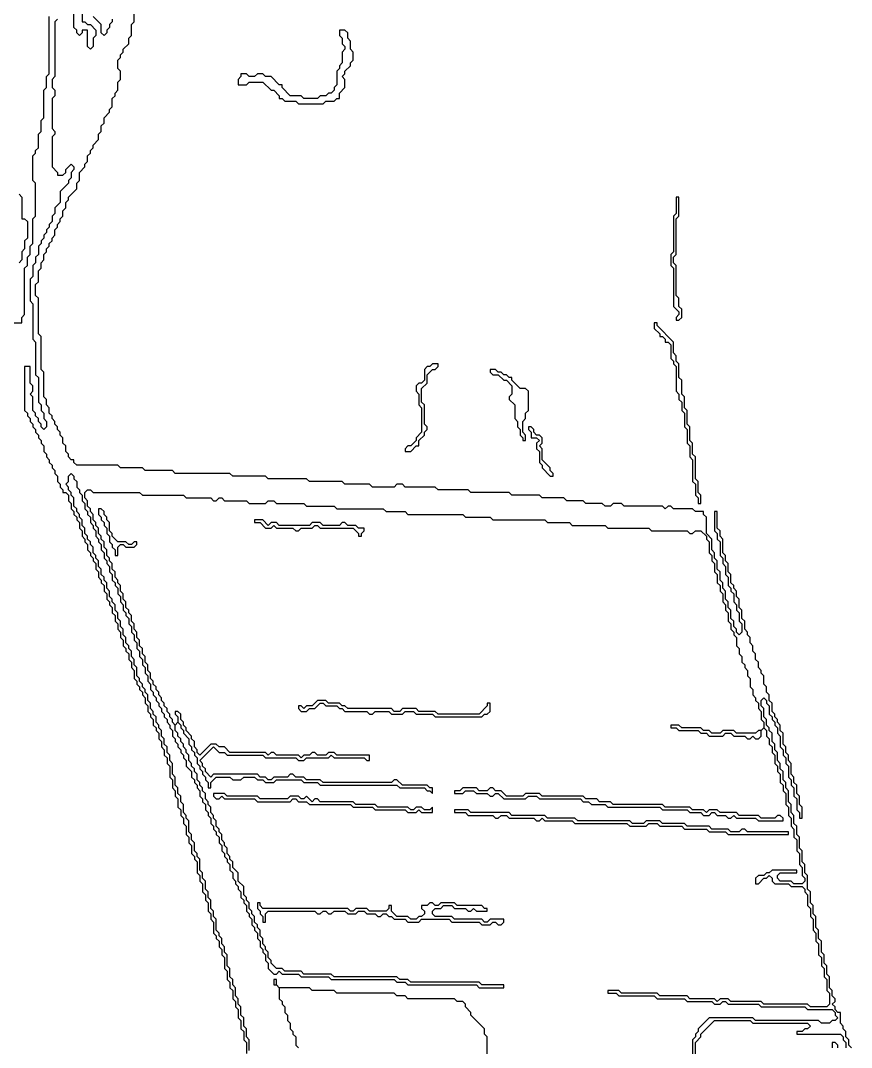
# Model space of a CAD drawing. Header units: metres. Extents: x 0 to 100, y 0 to 129.
# Drawn here: x 52.19 to 59.78, y 50.58 to 59.96 of the extents above; entities that cross this region are included whole.
import ezdxf

# ---------------------------------------------------------------- set-up
doc = ezdxf.new("R2010")
doc.units = ezdxf.units.M

msp = doc.modelspace()

# ---------------------------------------------------------------- linework, layer by layer
for points in [[(52.75, 60.175), (52.75, 59.95), (52.775, 59.95), (52.8, 59.925), (52.825, 59.925), (52.875, 59.875), (52.875, 59.825), (52.85, 59.8), (52.85, 59.725), (52.825, 59.7), (52.8, 59.725), (52.8, 59.875), (52.75, 59.875), (52.75, 59.85), (52.725, 59.825), (52.7, 59.85), (52.7, 59.875), (52.675, 59.9), (52.675, 60.175)], [(52.125, 57.2), (52.2, 57.2), (52.2, 57.25), (52.225, 57.275), (52.225, 57.7), (52.25, 57.725), (52.25, 57.8), (52.275, 57.825), (52.275, 57.9), (52.3, 57.925), (52.3, 58.15), (52.325, 58.175), (52.325, 58.475), (52.3, 58.5), (52.3, 58.725), (52.325, 58.75), (52.325, 58.775), (52.35, 58.8), (52.35, 58.925), (52.375, 58.95), (52.375, 59.05), (52.4, 59.075), (52.4, 59.325), (52.425, 59.35), (52.425, 59.45), (52.45, 59.475), (52.45, 60)], [(52.525, 59.975), (52.5, 59.95), (52.5, 59.45), (52.475, 59.425), (52.475, 59.35), (52.5, 59.325), (52.5, 59.275), (52.475, 59.25), (52.475, 58.975), (52.5, 58.95), (52.5, 58.925), (52.475, 58.9), (52.475, 58.625), (52.525, 58.575), (52.525, 58.55), (52.575, 58.55), (52.6, 58.575), (52.6, 58.6), (52.65, 58.65), (52.675, 58.625), (52.675, 58.6), (52.65, 58.575), (52.65, 58.525), (52.625, 58.5), (52.625, 58.475), (52.55, 58.4), (52.55, 58.3), (52.5, 58.25), (52.5, 58.2), (52.475, 58.175), (52.475, 58.125), (52.45, 58.1), (52.45, 58.075), (52.425, 58.05), (52.425, 58.025), (52.4, 58), (52.4, 57.975), (52.375, 57.95), (52.375, 57.925), (52.35, 57.9), (52.35, 57.825), (52.325, 57.8), (52.325, 57.75), (52.3, 57.725), (52.3, 57.625), (52.275, 57.6), (52.275, 57.4), (52.3, 57.375), (52.3, 57.05), (52.325, 57.025), (52.325, 56.725), (52.35, 56.7), (52.35, 56.475), (52.375, 56.45), (52.375, 56.4), (52.4, 56.375), (52.4, 56.325), (52.425, 56.3), (52.425, 56.25), (52.4, 56.225), (52.375, 56.25), (52.375, 56.275), (52.35, 56.3), (52.35, 56.325), (52.325, 56.35), (52.325, 56.375), (52.3, 56.4), (52.3, 56.525), (52.275, 56.55), (52.3, 56.575), (52.3, 56.625), (52.275, 56.65), (52.275, 56.8), (52.225, 56.8), (52.225, 56.4), (52.25, 56.375), (52.25, 56.35), (52.275, 56.325), (52.275, 56.3), (52.3, 56.275), (52.3, 56.25), (52.325, 56.225), (52.325, 56.2), (52.35, 56.175), (52.35, 56.15), (52.375, 56.125), (52.375, 56.1), (52.4, 56.075), (52.4, 56.025), (52.425, 56), (52.425, 55.975), (52.45, 55.95), (52.45, 55.925), (52.475, 55.9), (52.475, 55.875), (52.5, 55.85), (52.5, 55.825), (52.525, 55.8), (52.525, 55.75), (52.55, 55.725), (52.55, 55.7), (52.575, 55.675), (52.575, 55.65), (52.6, 55.65), (52.625, 55.625), (52.625, 55.575), (52.65, 55.55), (52.65, 55.5), (52.675, 55.475), (52.675, 55.45), (52.7, 55.425), (52.7, 55.4), (52.725, 55.375), (52.725, 55.325), (52.75, 55.3), (52.75, 55.25), (52.775, 55.225), (52.775, 55.2), (52.8, 55.175), (52.8, 55.125), (52.825, 55.1), (52.825, 55.075), (52.85, 55.05), (52.85, 55.025), (52.875, 55), (52.875, 54.95), (52.9, 54.925), (52.9, 54.875), (52.925, 54.85), (52.925, 54.825), (52.95, 54.8), (52.95, 54.75), (52.975, 54.725), (52.975, 54.675), (53, 54.65), (53, 54.625), (53.025, 54.6), (53.025, 54.55), (53.05, 54.525), (53.05, 54.475), (53.075, 54.45), (53.075, 54.4), (53.1, 54.375), (53.1, 54.325), (53.125, 54.3), (53.125, 54.25), (53.15, 54.225), (53.15, 54.2), (53.175, 54.175), (53.175, 54.125), (53.2, 54.1), (53.2, 54.05), (53.225, 54.025), (53.225, 53.95), (53.25, 53.925), (53.25, 53.9), (53.275, 53.875), (53.275, 53.85), (53.3, 53.825), (53.3, 53.8), (53.325, 53.775), (53.325, 53.725), (53.35, 53.7), (53.35, 53.65), (53.375, 53.625), (53.375, 53.6), (53.4, 53.575), (53.4, 53.525), (53.425, 53.5), (53.425, 53.475), (53.45, 53.45), (53.45, 53.4), (53.475, 53.375), (53.475, 53.325), (53.5, 53.3), (53.5, 53.25), (53.525, 53.225), (53.525, 53.175), (53.55, 53.15), (53.55, 53.05), (53.575, 53.025), (53.575, 52.95), (53.6, 52.925), (53.6, 52.875), (53.625, 52.85), (53.625, 52.775), (53.65, 52.75), (53.65, 52.7), (53.675, 52.675), (53.675, 52.625), (53.7, 52.6), (53.7, 52.525), (53.725, 52.5), (53.725, 52.45), (53.75, 52.425), (53.75, 52.35), (53.775, 52.325), (53.775, 52.3), (53.8, 52.275), (53.8, 52.175), (53.825, 52.15), (53.825, 52.1), (53.85, 52.075), (53.85, 52), (53.875, 51.975), (53.875, 51.925), (53.9, 51.9), (53.9, 51.825), (53.925, 51.8), (53.925, 51.75), (53.95, 51.725), (53.95, 51.625), (53.975, 51.6), (53.975, 51.575), (54, 51.55), (54, 51.5), (54.025, 51.475), (54.025, 51.425), (54.05, 51.4), (54.05, 51.3), (54.075, 51.275), (54.075, 51.2), (54.1, 51.175), (54.1, 51.125), (54.125, 51.1), (54.125, 51.025), (54.15, 51), (54.15, 50.95), (54.175, 50.925), (54.175, 50.85), (54.2, 50.825), (54.2, 50.75), (54.225, 50.725), (54.225, 50.65), (54.25, 50.625), (54.25, 50.525)], [(59.775, 50.575), (59.75, 50.6), (59.75, 50.65), (59.725, 50.675), (59.725, 50.725), (59.7, 50.75), (59.7, 50.775), (59.675, 50.8), (59.675, 50.9), (59.65, 50.9), (59.625, 50.925), (59.625, 50.95), (59.6, 50.975), (59.625, 51), (59.625, 51.025), (59.6, 51.05), (59.6, 51.1), (59.575, 51.125), (59.575, 51.225), (59.55, 51.25), (59.55, 51.325), (59.525, 51.35), (59.525, 51.425), (59.5, 51.45), (59.5, 51.55), (59.475, 51.575), (59.475, 51.65), (59.45, 51.675), (59.45, 51.775), (59.425, 51.8), (59.425, 51.875), (59.4, 51.9), (59.4, 52), (59.375, 52.025), (59.375, 52.15), (59.35, 52.175), (59.35, 52.25), (59.325, 52.275), (59.325, 52.375), (59.3, 52.4), (59.3, 52.5), (59.275, 52.525), (59.275, 52.6), (59.25, 52.625), (59.25, 52.7), (59.225, 52.725), (59.225, 52.8), (59.2, 52.825), (59.2, 52.925), (59.175, 52.95), (59.175, 53), (59.15, 53.025), (59.15, 53.1), (59.125, 53.125), (59.125, 53.175), (59.1, 53.2), (59.1, 53.275), (59.075, 53.3), (59.075, 53.35), (59.05, 53.375), (59.05, 53.45), (59.025, 53.475), (59.025, 53.5), (59, 53.525), (59, 53.575), (58.975, 53.6), (58.975, 53.675), (58.95, 53.7), (58.95, 53.75), (58.975, 53.775), (59, 53.75), (59, 53.725), (59.025, 53.7), (59.025, 53.625), (59.05, 53.6), (59.05, 53.575), (59.075, 53.55), (59.075, 53.525), (59.1, 53.5), (59.1, 53.45), (59.125, 53.425), (59.125, 53.325), (59.15, 53.3), (59.15, 53.25), (59.175, 53.225), (59.175, 53.175), (59.2, 53.15), (59.2, 53.05), (59.225, 53.025), (59.225, 52.975), (59.25, 52.95), (59.25, 52.875), (59.275, 52.85), (59.275, 52.75), (59.3, 52.725), (59.3, 52.675), (59.325, 52.675), (59.325, 52.775), (59.3, 52.8), (59.3, 52.875), (59.275, 52.9), (59.275, 52.975), (59.25, 53), (59.25, 53.05), (59.225, 53.075), (59.225, 53.175), (59.2, 53.2), (59.2, 53.25), (59.175, 53.275), (59.175, 53.325), (59.15, 53.35), (59.15, 53.45), (59.125, 53.475), (59.125, 53.525), (59.1, 53.55), (59.1, 53.575), (59.075, 53.6), (59.075, 53.625), (59.05, 53.65), (59.05, 53.725), (59.025, 53.75), (59.025, 53.8), (59, 53.825), (59, 53.875), (58.975, 53.9), (58.975, 53.975), (58.95, 54), (58.95, 54.025), (58.925, 54.05), (58.925, 54.1), (58.9, 54.125), (58.9, 54.175), (58.875, 54.2), (58.875, 54.25), (58.85, 54.275), (58.85, 54.325), (58.825, 54.35), (58.825, 54.375), (58.8, 54.4), (58.8, 54.475), (58.775, 54.5), (58.775, 54.575), (58.75, 54.6), (58.75, 54.675), (58.725, 54.7), (58.725, 54.75), (58.7, 54.775), (58.7, 54.8), (58.675, 54.825), (58.675, 54.9), (58.65, 54.925), (58.65, 55), (58.625, 55.025), (58.625, 55.075), (58.6, 55.1), (58.6, 55.225), (58.575, 55.25), (58.575, 55.3), (58.55, 55.325), (58.55, 55.475), (58.525, 55.475), (58.525, 55.3), (58.55, 55.275), (58.55, 55.225), (58.575, 55.2), (58.575, 55.075), (58.6, 55.05), (58.6, 55), (58.625, 54.975), (58.625, 54.9), (58.65, 54.875), (58.65, 54.8), (58.675, 54.775), (58.675, 54.75), (58.7, 54.725), (58.7, 54.65), (58.725, 54.625), (58.725, 54.575), (58.75, 54.55), (58.75, 54.475), (58.775, 54.45), (58.775, 54.375), (58.75, 54.35), (58.725, 54.375), (58.725, 54.4), (58.7, 54.425), (58.7, 54.475), (58.675, 54.5), (58.675, 54.575), (58.65, 54.6), (58.65, 54.65), (58.625, 54.675), (58.625, 54.75), (58.6, 54.775), (58.6, 54.825), (58.575, 54.85), (58.575, 54.925), (58.55, 54.95), (58.55, 55.025), (58.525, 55.05), (58.525, 55.1), (58.5, 55.125), (58.5, 55.225), (58.45, 55.275), (58.45, 55.425), (58.425, 55.45), (58.425, 55.475), (58.35, 55.475), (58.325, 55.5), (58.15, 55.5), (58.125, 55.525), (58.1, 55.525), (58.075, 55.5), (58.05, 55.525), (57.7, 55.525), (57.675, 55.55), (57.6, 55.55), (57.575, 55.525), (57.525, 55.525), (57.5, 55.55), (57.35, 55.55), (57.325, 55.575), (57.175, 55.575), (57.15, 55.6), (56.95, 55.6), (56.925, 55.625), (56.675, 55.625), (56.65, 55.65), (56.3, 55.65), (56.275, 55.675), (56, 55.675), (55.975, 55.7), (55.7, 55.7), (55.675, 55.725), (55.625, 55.725), (55.6, 55.7), (55.4, 55.7), (55.375, 55.725), (55.15, 55.725), (55.125, 55.75), (54.825, 55.75), (54.8, 55.775), (54.45, 55.775), (54.425, 55.8), (54.125, 55.8), (54.1, 55.825), (53.6, 55.825), (53.575, 55.85), (53.325, 55.85), (53.3, 55.875), (53.1, 55.875), (53.075, 55.9), (52.7, 55.9), (52.675, 55.925), (52.675, 55.95), (52.65, 55.95), (52.625, 55.975), (52.625, 56), (52.6, 56.025), (52.6, 56.075), (52.575, 56.1), (52.575, 56.15), (52.55, 56.175), (52.55, 56.2), (52.525, 56.225), (52.525, 56.25), (52.5, 56.275), (52.5, 56.3), (52.475, 56.325), (52.475, 56.35), (52.45, 56.375), (52.45, 56.425), (52.425, 56.45), (52.425, 56.5), (52.4, 56.525), (52.4, 56.75), (52.375, 56.775), (52.375, 57.075), (52.35, 57.1), (52.35, 57.425), (52.325, 57.45), (52.325, 57.55), (52.35, 57.575), (52.35, 57.675), (52.375, 57.7), (52.375, 57.75), (52.4, 57.775), (52.4, 57.825), (52.425, 57.85), (52.425, 57.875), (52.45, 57.9), (52.45, 57.925), (52.475, 57.95), (52.475, 57.975), (52.5, 58), (52.5, 58.05), (52.525, 58.075), (52.525, 58.1), (52.55, 58.125), (52.55, 58.15), (52.575, 58.175), (52.575, 58.225), (52.6, 58.25), (52.6, 58.3), (52.625, 58.325), (52.625, 58.35), (52.7, 58.425), (52.7, 58.475), (52.725, 58.5), (52.725, 58.575), (52.775, 58.625), (52.775, 58.65), (52.8, 58.675), (52.8, 58.725), (52.825, 58.75), (52.825, 58.775), (52.85, 58.8), (52.85, 58.825), (52.9, 58.875), (52.9, 58.925), (52.925, 58.95), (52.925, 59), (52.95, 59.025), (52.95, 59.075), (53, 59.125), (53, 59.15), (53.025, 59.175), (53.025, 59.25), (53.05, 59.275), (53.05, 59.3), (53.075, 59.325), (53.075, 59.4), (53.1, 59.425), (53.1, 59.5), (53.075, 59.525), (53.075, 59.6), (53.1, 59.625), (53.1, 59.65), (53.125, 59.675), (53.125, 59.7), (53.175, 59.75), (53.175, 59.8), (53.2, 59.825), (53.2, 59.925), (53.225, 59.95), (53.225, 60.05)], [(53.025, 59.975), (53.025, 59.95), (53, 59.925), (53, 59.9), (52.975, 59.875), (52.975, 59.85), (52.95, 59.825), (52.925, 59.85), (52.925, 59.925), (52.85, 60)], [(55.1, 59.875), (55.1, 59.825), (55.125, 59.8), (55.125, 59.75), (55.15, 59.725), (55.15, 59.7), (55.125, 59.675), (55.125, 59.575), (55.1, 59.55), (55.1, 59.525), (55.075, 59.5), (55.075, 59.375), (55.05, 59.35), (55.05, 59.325), (55.025, 59.3), (55, 59.3), (54.975, 59.275), (54.925, 59.275), (54.9, 59.25), (54.775, 59.25), (54.75, 59.275), (54.65, 59.275), (54.575, 59.35), (54.575, 59.375), (54.55, 59.375), (54.475, 59.45), (54.425, 59.45), (54.4, 59.475), (54.35, 59.475), (54.325, 59.45), (54.275, 59.45), (54.25, 59.475), (54.2, 59.475), (54.2, 59.45), (54.175, 59.425), (54.175, 59.375), (54.25, 59.375), (54.275, 59.4), (54.4, 59.4), (54.475, 59.325), (54.5, 59.325), (54.55, 59.275), (54.55, 59.25), (54.575, 59.25), (54.6, 59.225), (54.7, 59.225), (54.725, 59.2), (54.95, 59.2), (54.975, 59.225), (55.05, 59.225), (55.075, 59.25), (55.1, 59.25), (55.1, 59.3), (55.15, 59.35), (55.15, 59.425), (55.125, 59.45), (55.15, 59.475), (55.15, 59.5), (55.2, 59.55), (55.2, 59.575), (55.225, 59.6), (55.225, 59.675), (55.2, 59.7), (55.2, 59.775), (55.175, 59.8), (55.175, 59.85), (55.15, 59.875), (55.1, 59.875)], [(52.175, 58.375), (52.2, 58.35), (52.2, 58.15), (52.225, 58.15), (52.25, 58.125), (52.25, 57.975), (52.225, 57.95), (52.225, 57.875), (52.2, 57.85), (52.2, 57.775), (52.175, 57.75)], [(58.175, 58.35), (58.175, 58.2), (58.15, 58.175), (58.15, 57.85), (58.125, 57.825), (58.125, 57.725), (58.15, 57.7), (58.15, 57.35), (58.2, 57.3), (58.2, 57.275), (58.175, 57.25), (58.175, 57.225), (58.2, 57.225), (58.225, 57.25), (58.225, 57.325), (58.2, 57.35), (58.2, 57.425), (58.175, 57.45), (58.175, 57.725), (58.15, 57.75), (58.15, 57.8), (58.175, 57.825), (58.175, 58.15), (58.2, 58.175), (58.2, 58.35), (58.175, 58.35)], [(57.975, 57.2), (57.975, 57.15), (58.025, 57.1), (58.025, 57.075), (58.05, 57.075), (58.075, 57.05), (58.075, 57.025), (58.1, 57.025), (58.125, 57), (58.125, 56.875), (58.15, 56.85), (58.15, 56.825), (58.175, 56.8), (58.175, 56.575), (58.2, 56.55), (58.2, 56.5), (58.225, 56.475), (58.225, 56.4), (58.25, 56.375), (58.25, 56.25), (58.275, 56.225), (58.275, 56.1), (58.3, 56.075), (58.3, 55.975), (58.325, 55.95), (58.325, 55.75), (58.35, 55.725), (58.35, 55.625), (58.375, 55.6), (58.375, 55.55), (58.4, 55.55), (58.4, 55.625), (58.375, 55.65), (58.375, 55.75), (58.35, 55.775), (58.35, 55.975), (58.325, 56), (58.325, 56.1), (58.3, 56.125), (58.3, 56.25), (58.275, 56.275), (58.275, 56.4), (58.25, 56.425), (58.25, 56.525), (58.225, 56.55), (58.225, 56.675), (58.2, 56.7), (58.2, 56.825), (58.175, 56.85), (58.175, 56.9), (58.15, 56.925), (58.15, 57.025), (58, 57.175), (58, 57.2), (57.975, 57.2)], [(55.95, 56.825), (55.925, 56.8), (55.9, 56.8), (55.875, 56.775), (55.875, 56.675), (55.85, 56.65), (55.825, 56.65), (55.8, 56.625), (55.8, 56.575), (55.825, 56.55), (55.825, 56.45), (55.85, 56.425), (55.85, 56.2), (55.8, 56.15), (55.8, 56.125), (55.75, 56.075), (55.725, 56.075), (55.7, 56.05), (55.7, 56.025), (55.75, 56.025), (55.8, 56.075), (55.825, 56.075), (55.825, 56.125), (55.875, 56.175), (55.875, 56.2), (55.9, 56.225), (55.9, 56.25), (55.875, 56.275), (55.875, 56.45), (55.85, 56.475), (55.85, 56.6), (55.9, 56.65), (55.9, 56.725), (55.95, 56.775), (55.975, 56.775), (56, 56.8), (56, 56.825), (55.95, 56.825)], [(56.475, 56.775), (56.475, 56.75), (56.5, 56.725), (56.55, 56.725), (56.6, 56.675), (56.625, 56.675), (56.675, 56.625), (56.675, 56.55), (56.65, 56.525), (56.65, 56.5), (56.7, 56.45), (56.7, 56.325), (56.725, 56.3), (56.725, 56.25), (56.75, 56.225), (56.75, 56.175), (56.775, 56.15), (56.775, 56.125), (56.8, 56.125), (56.8, 56.175), (56.775, 56.2), (56.775, 56.3), (56.8, 56.325), (56.8, 56.375), (56.825, 56.4), (56.825, 56.575), (56.8, 56.6), (56.75, 56.6), (56.675, 56.675), (56.675, 56.7), (56.65, 56.7), (56.625, 56.725), (56.6, 56.725), (56.575, 56.75), (56.55, 56.75), (56.525, 56.775), (56.475, 56.775)], [(56.825, 56.25), (56.825, 56.225), (56.85, 56.2), (56.85, 56.15), (56.9, 56.15), (56.925, 56.125), (56.9, 56.1), (56.9, 56.05), (56.925, 56.025), (56.925, 55.925), (56.95, 55.9), (56.95, 55.875), (57.025, 55.8), (57.05, 55.8), (57.05, 55.825), (57.025, 55.85), (57.025, 55.875), (56.95, 55.95), (56.95, 56.05), (56.925, 56.075), (56.95, 56.1), (56.95, 56.15), (56.925, 56.175), (56.9, 56.175), (56.875, 56.2), (56.875, 56.225), (56.85, 56.25), (56.825, 56.25)], [(54.275, 50.55), (54.275, 50.65), (54.25, 50.675), (54.25, 50.75), (54.225, 50.775), (54.225, 50.85), (54.2, 50.875), (54.2, 50.95), (54.175, 50.975), (54.175, 51.025), (54.15, 51.05), (54.15, 51.125), (54.125, 51.15), (54.125, 51.2), (54.1, 51.225), (54.1, 51.3), (54.075, 51.325), (54.075, 51.425), (54.05, 51.45), (54.05, 51.5), (54.025, 51.525), (54.025, 51.575), (54, 51.6), (54, 51.625), (53.975, 51.65), (53.975, 51.75), (53.95, 51.775), (53.95, 51.825), (53.925, 51.85), (53.925, 51.925), (53.9, 51.95), (53.9, 52), (53.875, 52.025), (53.875, 52.1), (53.85, 52.125), (53.85, 52.175), (53.825, 52.2), (53.825, 52.3), (53.8, 52.325), (53.8, 52.35), (53.775, 52.375), (53.775, 52.45), (53.75, 52.475), (53.75, 52.525), (53.725, 52.55), (53.725, 52.65), (53.7, 52.675), (53.7, 52.7), (53.675, 52.725), (53.675, 52.8), (53.65, 52.825), (53.65, 52.875), (53.625, 52.9), (53.625, 52.95), (53.6, 52.975), (53.6, 53.05), (53.575, 53.075), (53.575, 53.175), (53.55, 53.2), (53.55, 53.25), (53.525, 53.275), (53.525, 53.325), (53.5, 53.35), (53.5, 53.4), (53.475, 53.425), (53.475, 53.475), (53.45, 53.5), (53.45, 53.525), (53.425, 53.55), (53.425, 53.6), (53.4, 53.625), (53.4, 53.65), (53.375, 53.675), (53.375, 53.725), (53.35, 53.75), (53.35, 53.8), (53.325, 53.825), (53.325, 53.85), (53.3, 53.875), (53.3, 53.9), (53.275, 53.925), (53.275, 53.95), (53.25, 53.975), (53.25, 54.05), (53.225, 54.075), (53.225, 54.125), (53.2, 54.15), (53.2, 54.2), (53.175, 54.225), (53.175, 54.25), (53.15, 54.275), (53.15, 54.325), (53.125, 54.35), (53.125, 54.4), (53.1, 54.425), (53.1, 54.475), (53.075, 54.5), (53.075, 54.55), (53.05, 54.575), (53.05, 54.625), (53.025, 54.65), (53.025, 54.675), (53, 54.7), (53, 54.75), (52.975, 54.775), (52.975, 54.825), (52.95, 54.85), (52.95, 54.875), (52.925, 54.9), (52.925, 54.95), (52.9, 54.975), (52.9, 55.025), (52.875, 55.05), (52.875, 55.075), (52.85, 55.1), (52.85, 55.15), (52.825, 55.175), (52.825, 55.2), (52.8, 55.225), (52.8, 55.25), (52.775, 55.275), (52.775, 55.325), (52.75, 55.35), (52.75, 55.4), (52.725, 55.425), (52.725, 55.45), (52.7, 55.475), (52.7, 55.5), (52.675, 55.525), (52.675, 55.6), (52.65, 55.625), (52.65, 55.65), (52.625, 55.675), (52.625, 55.7), (52.6, 55.725), (52.625, 55.75), (52.625, 55.8), (52.65, 55.825), (52.675, 55.8), (52.675, 55.775), (52.7, 55.75), (52.7, 55.7), (52.725, 55.675), (52.725, 55.65), (52.75, 55.625), (52.75, 55.575), (52.775, 55.55), (52.775, 55.5), (52.8, 55.475), (52.8, 55.45), (52.825, 55.425), (52.825, 55.375), (52.85, 55.35), (52.85, 55.325), (52.875, 55.3), (52.875, 55.25), (52.9, 55.225), (52.9, 55.2), (52.925, 55.175), (52.925, 55.125), (52.95, 55.1), (52.95, 55.05), (52.975, 55.025), (52.975, 55), (53, 54.975), (53, 54.925), (53.025, 54.9), (53.025, 54.85), (53.05, 54.825), (53.05, 54.8), (53.075, 54.775), (53.075, 54.725), (53.1, 54.7), (53.1, 54.65), (53.125, 54.625), (53.125, 54.575), (53.15, 54.55), (53.15, 54.525), (53.175, 54.5), (53.175, 54.45), (53.2, 54.425), (53.2, 54.375), (53.225, 54.35), (53.225, 54.3), (53.25, 54.275), (53.25, 54.225), (53.275, 54.2), (53.275, 54.15), (53.3, 54.125), (53.3, 54.075), (53.325, 54.05), (53.325, 54), (53.35, 53.975), (53.35, 53.925), (53.375, 53.9), (53.375, 53.85), (53.4, 53.825), (53.4, 53.8), (53.425, 53.775), (53.425, 53.75), (53.45, 53.725), (53.45, 53.7), (53.475, 53.675), (53.475, 53.65), (53.5, 53.625), (53.5, 53.6), (53.525, 53.575), (53.525, 53.55), (53.55, 53.525), (53.55, 53.5), (53.575, 53.475), (53.575, 53.425), (53.6, 53.4), (53.6, 53.375), (53.625, 53.35), (53.625, 53.325), (53.65, 53.3), (53.65, 53.275), (53.675, 53.25), (53.675, 53.225), (53.7, 53.2), (53.7, 53.15), (53.75, 53.1), (53.75, 53.05), (53.775, 53.025), (53.775, 53), (53.8, 52.975), (53.8, 52.95), (53.825, 52.925), (53.825, 52.875), (53.85, 52.85), (53.85, 52.825), (53.875, 52.8), (53.875, 52.75), (53.9, 52.725), (53.9, 52.7), (53.925, 52.675), (53.925, 52.625), (53.95, 52.6), (53.95, 52.575), (53.975, 52.55), (53.975, 52.525), (54, 52.5), (54, 52.45), (54.025, 52.425), (54.025, 52.375), (54.05, 52.35), (54.05, 52.325), (54.075, 52.3), (54.075, 52.275), (54.1, 52.25), (54.1, 52.2), (54.125, 52.175), (54.125, 52.125), (54.15, 52.1), (54.15, 52.075), (54.175, 52.05), (54.175, 52.025), (54.2, 52), (54.2, 51.95), (54.225, 51.925), (54.225, 51.9), (54.25, 51.875), (54.25, 51.825), (54.275, 51.8), (54.275, 51.775), (54.3, 51.75), (54.3, 51.7), (54.325, 51.675), (54.325, 51.65), (54.35, 51.625), (54.35, 51.575), (54.375, 51.55), (54.375, 51.5), (54.4, 51.475), (54.4, 51.45), (54.425, 51.425), (54.425, 51.375), (54.45, 51.35), (54.45, 51.3), (54.5, 51.25), (54.525, 51.25), (54.55, 51.275), (54.575, 51.25), (54.725, 51.25), (54.75, 51.225), (55, 51.225), (55.025, 51.2), (55.6, 51.2), (55.625, 51.175), (55.7, 51.175), (55.725, 51.15), (56.35, 51.15), (56.375, 51.125), (56.6, 51.125), (56.6, 51.15), (56.4, 51.15), (56.375, 51.175), (55.75, 51.175), (55.725, 51.2), (55.65, 51.2), (55.625, 51.225), (55.05, 51.225), (55.025, 51.25), (54.775, 51.25), (54.75, 51.275), (54.6, 51.275), (54.575, 51.3), (54.525, 51.3), (54.475, 51.35), (54.475, 51.375), (54.45, 51.4), (54.45, 51.45), (54.425, 51.475), (54.425, 51.5), (54.4, 51.525), (54.4, 51.575), (54.375, 51.6), (54.375, 51.65), (54.35, 51.675), (54.35, 51.7), (54.325, 51.725), (54.325, 51.775), (54.3, 51.8), (54.3, 51.825), (54.275, 51.85), (54.275, 51.9), (54.25, 51.925), (54.25, 51.95), (54.225, 51.975), (54.225, 52.05), (54.175, 52.1), (54.175, 52.175), (54.125, 52.225), (54.125, 52.275), (54.1, 52.3), (54.1, 52.325), (54.075, 52.35), (54.075, 52.4), (54.05, 52.425), (54.05, 52.45), (54.025, 52.475), (54.025, 52.525), (54, 52.55), (54, 52.575), (53.975, 52.6), (53.975, 52.65), (53.95, 52.675), (53.95, 52.7), (53.925, 52.725), (53.925, 52.775), (53.9, 52.8), (53.9, 52.825), (53.875, 52.85), (53.875, 52.9), (53.85, 52.925), (53.85, 52.95), (53.825, 52.975), (53.825, 53), (53.8, 53.025), (53.8, 53.075), (53.775, 53.1), (53.775, 53.125), (53.75, 53.15), (53.75, 53.175), (53.725, 53.2), (53.725, 53.25), (53.7, 53.275), (53.7, 53.3), (53.675, 53.325), (53.675, 53.35), (53.65, 53.375), (53.65, 53.4), (53.625, 53.425), (53.625, 53.45), (53.6, 53.475), (53.6, 53.525), (53.625, 53.55), (53.65, 53.525), (53.65, 53.5), (53.675, 53.475), (53.675, 53.45), (53.725, 53.4), (53.725, 53.35), (53.75, 53.325), (53.75, 53.3), (53.775, 53.275), (53.775, 53.25), (53.8, 53.225), (53.8, 53.175), (53.825, 53.15), (53.825, 53.125), (53.85, 53.1), (53.85, 53.075), (53.875, 53.05), (53.875, 53.025), (53.9, 53), (53.9, 52.95), (53.925, 52.95), (53.925, 53), (53.975, 53.05), (54.1, 53.05), (54.125, 53.025), (54.2, 53.025), (54.225, 53.05), (54.325, 53.05), (54.35, 53.025), (54.4, 53.025), (54.425, 53), (54.5, 53), (54.525, 53.025), (54.75, 53.025), (54.775, 53), (54.9, 53), (54.925, 52.975), (55.625, 52.975), (55.65, 52.95), (55.875, 52.95), (55.9, 52.925), (55.925, 52.925), (55.95, 52.9), (55.95, 52.95), (55.925, 52.95), (55.9, 52.975), (55.675, 52.975), (55.625, 53.025), (55.6, 53.025), (55.575, 53), (54.95, 53), (54.925, 53.025), (54.8, 53.025), (54.775, 53.05), (54.7, 53.05), (54.675, 53.075), (54.65, 53.075), (54.625, 53.05), (54.5, 53.05), (54.475, 53.025), (54.45, 53.025), (54.425, 53.05), (54.375, 53.05), (54.35, 53.075), (53.95, 53.075), (53.925, 53.05), (53.875, 53.1), (53.875, 53.125), (53.85, 53.15), (53.85, 53.175), (53.825, 53.2), (53.95, 53.325), (54, 53.275), (54.05, 53.275), (54.075, 53.25), (54.4, 53.25), (54.425, 53.225), (54.7, 53.225), (54.725, 53.2), (54.775, 53.2), (54.8, 53.225), (55, 53.225), (55.025, 53.25), (55.05, 53.225), (55.325, 53.225), (55.35, 53.2), (55.375, 53.2), (55.375, 53.25), (55.075, 53.25), (55.05, 53.275), (55, 53.275), (54.975, 53.25), (54.9, 53.25), (54.875, 53.275), (54.85, 53.275), (54.825, 53.25), (54.775, 53.25), (54.75, 53.225), (54.725, 53.25), (54.525, 53.25), (54.5, 53.275), (54.475, 53.275), (54.45, 53.25), (54.425, 53.275), (54.1, 53.275), (54.05, 53.325), (54, 53.325), (53.975, 53.35), (53.925, 53.35), (53.825, 53.25), (53.8, 53.275), (53.8, 53.3), (53.775, 53.325), (53.775, 53.375), (53.75, 53.4), (53.75, 53.425), (53.7, 53.475), (53.7, 53.5), (53.675, 53.525), (53.675, 53.55), (53.65, 53.575), (53.65, 53.625), (53.625, 53.65), (53.6, 53.65), (53.6, 53.625), (53.625, 53.6), (53.625, 53.55), (53.6, 53.525), (53.575, 53.55), (53.575, 53.575), (53.55, 53.6), (53.55, 53.625), (53.525, 53.65), (53.525, 53.675), (53.5, 53.7), (53.5, 53.725), (53.475, 53.75), (53.475, 53.775), (53.45, 53.8), (53.45, 53.825), (53.425, 53.85), (53.425, 53.875), (53.4, 53.9), (53.4, 53.925), (53.375, 53.95), (53.375, 54), (53.35, 54.025), (53.35, 54.075), (53.325, 54.1), (53.325, 54.15), (53.3, 54.175), (53.3, 54.225), (53.275, 54.25), (53.275, 54.3), (53.25, 54.325), (53.25, 54.375), (53.225, 54.4), (53.225, 54.45), (53.2, 54.475), (53.2, 54.525), (53.175, 54.55), (53.175, 54.575), (53.15, 54.6), (53.15, 54.65), (53.125, 54.675), (53.125, 54.725), (53.1, 54.75), (53.1, 54.8), (53.075, 54.825), (53.075, 54.85), (53.05, 54.875), (53.05, 54.925), (53.025, 54.95), (53.025, 55), (53, 55.025), (53, 55.05), (52.975, 55.075), (52.975, 55.125), (52.95, 55.15), (52.95, 55.2), (52.925, 55.225), (52.925, 55.25), (52.9, 55.275), (52.9, 55.325), (52.875, 55.35), (52.875, 55.375), (52.85, 55.4), (52.85, 55.45), (52.825, 55.475), (52.825, 55.5), (52.8, 55.525), (52.8, 55.575), (52.775, 55.6), (52.775, 55.65), (52.8, 55.675), (52.825, 55.675), (52.85, 55.65), (53.275, 55.65), (53.3, 55.625), (53.675, 55.625), (53.7, 55.6), (53.925, 55.6), (53.95, 55.575), (53.975, 55.575), (54, 55.6), (54.025, 55.6), (54.05, 55.575), (54.25, 55.575), (54.275, 55.55), (54.425, 55.55), (54.45, 55.575), (54.5, 55.575), (54.525, 55.55), (54.775, 55.55), (54.8, 55.525), (55.05, 55.525), (55.075, 55.5), (55.5, 55.5), (55.525, 55.475), (55.7, 55.475), (55.725, 55.45), (56.225, 55.45), (56.25, 55.425), (56.475, 55.425), (56.5, 55.4), (56.975, 55.4), (57, 55.375), (57.2, 55.375), (57.225, 55.35), (57.525, 55.35), (57.55, 55.325), (57.925, 55.325), (57.95, 55.3), (58.275, 55.3), (58.3, 55.275), (58.325, 55.275), (58.35, 55.3), (58.4, 55.3), (58.45, 55.25), (58.45, 55.225), (58.475, 55.2), (58.475, 55.1), (58.5, 55.075), (58.5, 55.025), (58.525, 55), (58.525, 54.925), (58.55, 54.9), (58.55, 54.825), (58.575, 54.8), (58.575, 54.75), (58.6, 54.725), (58.6, 54.65), (58.625, 54.625), (58.625, 54.575), (58.65, 54.55), (58.65, 54.475), (58.675, 54.45), (58.675, 54.4), (58.7, 54.375), (58.7, 54.35), (58.725, 54.325), (58.725, 54.25), (58.75, 54.225), (58.75, 54.175), (58.775, 54.15), (58.775, 54.1), (58.8, 54.075), (58.8, 54.05), (58.825, 54.025), (58.825, 53.975), (58.85, 53.95), (58.85, 53.875), (58.875, 53.85), (58.875, 53.8), (58.9, 53.775), (58.9, 53.75), (58.925, 53.725), (58.925, 53.675), (58.95, 53.65), (58.95, 53.575), (58.975, 53.55), (58.975, 53.5), (58.95, 53.475), (58.925, 53.475), (58.9, 53.45), (58.725, 53.45), (58.7, 53.475), (58.6, 53.475), (58.575, 53.45), (58.5, 53.45), (58.475, 53.475), (58.425, 53.475), (58.4, 53.5), (58.225, 53.5), (58.2, 53.525), (58.125, 53.525), (58.125, 53.5), (58.175, 53.5), (58.2, 53.475), (58.375, 53.475), (58.4, 53.45), (58.45, 53.45), (58.475, 53.425), (58.6, 53.425), (58.625, 53.45), (58.675, 53.45), (58.7, 53.425), (58.8, 53.425), (58.825, 53.4), (58.85, 53.4), (58.875, 53.425), (58.9, 53.4), (58.925, 53.4), (58.95, 53.425), (58.95, 53.475), (58.975, 53.5), (59, 53.475), (59, 53.425), (59.025, 53.4), (59.025, 53.35), (59.05, 53.325), (59.05, 53.275), (59.075, 53.25), (59.075, 53.175), (59.1, 53.15), (59.1, 53.1), (59.125, 53.075), (59.125, 53), (59.15, 52.975), (59.15, 52.925), (59.175, 52.9), (59.175, 52.8), (59.2, 52.775), (59.2, 52.7), (59.225, 52.675), (59.225, 52.6), (59.25, 52.575), (59.25, 52.5), (59.275, 52.475), (59.275, 52.375), (59.3, 52.35), (59.3, 52.25), (59.325, 52.225), (59.325, 52.15), (59.35, 52.125), (59.35, 52.1), (59.325, 52.075), (59.25, 52.075), (59.225, 52.1), (59.125, 52.1), (59.1, 52.125), (59.1, 52.15), (59.125, 52.175), (59.275, 52.175), (59.275, 52.2), (59.05, 52.2), (59.025, 52.175), (59, 52.175), (58.975, 52.15), (58.925, 52.15), (58.9, 52.125), (58.9, 52.075), (58.925, 52.075), (58.975, 52.125), (59, 52.125), (59.025, 52.15), (59.05, 52.125), (59.05, 52.1), (59.075, 52.075), (59.2, 52.075), (59.225, 52.05), (59.325, 52.05), (59.35, 52.025), (59.35, 52), (59.375, 51.975), (59.375, 51.875), (59.4, 51.85), (59.4, 51.775), (59.425, 51.75), (59.425, 51.65), (59.45, 51.625), (59.45, 51.55), (59.475, 51.525), (59.475, 51.425), (59.5, 51.4), (59.5, 51.325), (59.525, 51.3), (59.525, 51.225), (59.55, 51.2), (59.55, 51.1), (59.575, 51.075), (59.575, 50.975), (59.55, 50.95), (59.4, 50.95), (59.375, 50.975), (58.975, 50.975), (58.95, 51), (58.675, 51), (58.65, 51.025), (58.575, 51.025), (58.55, 51), (58.525, 51.025), (58.3, 51.025), (58.275, 51.05), (58.025, 51.05), (58, 51.075), (57.675, 51.075), (57.65, 51.1), (57.55, 51.1), (57.55, 51.075), (57.625, 51.075), (57.65, 51.05), (57.975, 51.05), (58, 51.025), (58.25, 51.025), (58.275, 51), (58.5, 51), (58.525, 50.975), (58.575, 50.975), (58.6, 51), (58.625, 51), (58.65, 50.975), (58.925, 50.975), (58.95, 50.95), (59.35, 50.95), (59.375, 50.925), (59.6, 50.925), (59.625, 50.9), (59.625, 50.875), (59.65, 50.85), (59.625, 50.825), (59.6, 50.825), (59.575, 50.8), (59.5, 50.8), (59.475, 50.825), (58.9, 50.825), (58.875, 50.85), (58.475, 50.85), (58.375, 50.75), (58.375, 50.725), (58.35, 50.7), (58.35, 50.675), (58.325, 50.65), (58.325, 50.4)], [(52.9, 55.5), (52.9, 55.45), (52.925, 55.425), (52.925, 55.4), (52.95, 55.375), (52.95, 55.35), (52.975, 55.325), (52.975, 55.275), (53, 55.25), (53, 55.2), (53.025, 55.175), (53.025, 55.15), (53.05, 55.125), (53.05, 55.075), (53.075, 55.075), (53.075, 55.15), (53.1, 55.175), (53.125, 55.175), (53.15, 55.15), (53.225, 55.15), (53.25, 55.175), (53.25, 55.2), (53.225, 55.2), (53.2, 55.175), (53.175, 55.175), (53.15, 55.2), (53.075, 55.2), (53.025, 55.25), (53.025, 55.275), (53, 55.3), (53, 55.375), (52.975, 55.4), (52.975, 55.425), (52.95, 55.45), (52.95, 55.475), (52.925, 55.5), (52.9, 55.5)], [(54.325, 55.4), (54.325, 55.375), (54.375, 55.375), (54.425, 55.325), (54.475, 55.325), (54.5, 55.35), (54.525, 55.325), (54.675, 55.325), (54.7, 55.3), (54.725, 55.3), (54.75, 55.325), (54.85, 55.325), (54.875, 55.35), (54.9, 55.35), (54.925, 55.325), (55.225, 55.325), (55.275, 55.275), (55.275, 55.25), (55.3, 55.25), (55.3, 55.275), (55.325, 55.3), (55.325, 55.325), (55.275, 55.325), (55.25, 55.35), (55.175, 55.35), (55.15, 55.375), (55.125, 55.375), (55.1, 55.35), (54.95, 55.35), (54.925, 55.375), (54.85, 55.375), (54.825, 55.35), (54.55, 55.35), (54.525, 55.375), (54.475, 55.375), (54.45, 55.35), (54.4, 55.4), (54.325, 55.4)], [(54.9, 53.75), (54.85, 53.7), (54.8, 53.7), (54.775, 53.675), (54.75, 53.7), (54.725, 53.7), (54.725, 53.675), (54.75, 53.65), (54.8, 53.65), (54.825, 53.675), (54.875, 53.675), (54.925, 53.725), (54.95, 53.725), (54.975, 53.7), (55.075, 53.7), (55.1, 53.675), (55.125, 53.675), (55.15, 53.65), (55.35, 53.65), (55.375, 53.625), (55.4, 53.625), (55.425, 53.65), (55.55, 53.65), (55.575, 53.625), (55.675, 53.625), (55.7, 53.65), (55.775, 53.65), (55.8, 53.625), (55.95, 53.625), (55.975, 53.6), (56.4, 53.6), (56.425, 53.625), (56.45, 53.625), (56.475, 53.65), (56.475, 53.725), (56.45, 53.725), (56.45, 53.7), (56.375, 53.625), (56, 53.625), (55.975, 53.65), (55.825, 53.65), (55.8, 53.675), (55.675, 53.675), (55.65, 53.65), (55.6, 53.65), (55.575, 53.675), (55.175, 53.675), (55.15, 53.7), (55.125, 53.7), (55.1, 53.725), (55, 53.725), (54.975, 53.75), (54.9, 53.75)], [(56.225, 52.95), (56.2, 52.925), (56.15, 52.925), (56.15, 52.9), (56.225, 52.9), (56.25, 52.925), (56.325, 52.925), (56.35, 52.9), (56.45, 52.9), (56.475, 52.875), (56.5, 52.875), (56.525, 52.9), (56.55, 52.9), (56.6, 52.85), (56.8, 52.85), (56.825, 52.875), (56.9, 52.875), (56.925, 52.85), (57.3, 52.85), (57.325, 52.825), (57.375, 52.825), (57.4, 52.8), (57.525, 52.8), (57.55, 52.775), (58.025, 52.775), (58.05, 52.75), (58.275, 52.75), (58.3, 52.725), (58.4, 52.725), (58.425, 52.7), (58.475, 52.7), (58.5, 52.725), (58.525, 52.725), (58.55, 52.7), (58.625, 52.7), (58.65, 52.675), (58.675, 52.675), (58.7, 52.7), (58.725, 52.675), (58.9, 52.675), (58.925, 52.65), (59.15, 52.65), (59.15, 52.675), (59.125, 52.7), (59.1, 52.7), (59.075, 52.675), (58.95, 52.675), (58.925, 52.7), (58.75, 52.7), (58.725, 52.725), (58.575, 52.725), (58.55, 52.75), (58.475, 52.75), (58.45, 52.725), (58.425, 52.75), (58.325, 52.75), (58.3, 52.775), (58.075, 52.775), (58.05, 52.8), (57.6, 52.8), (57.575, 52.825), (57.475, 52.825), (57.45, 52.85), (57.35, 52.85), (57.325, 52.875), (56.95, 52.875), (56.925, 52.9), (56.8, 52.9), (56.775, 52.875), (56.625, 52.875), (56.575, 52.925), (56.525, 52.925), (56.5, 52.95), (56.475, 52.95), (56.45, 52.925), (56.375, 52.925), (56.35, 52.95), (56.225, 52.95)], [(53.95, 52.9), (53.95, 52.875), (53.975, 52.85), (54, 52.85), (54.025, 52.875), (54.05, 52.85), (54.325, 52.85), (54.35, 52.825), (54.65, 52.825), (54.675, 52.85), (54.7, 52.85), (54.725, 52.825), (54.8, 52.825), (54.825, 52.8), (55.2, 52.8), (55.225, 52.775), (55.4, 52.775), (55.425, 52.75), (55.7, 52.75), (55.725, 52.725), (55.8, 52.725), (55.825, 52.75), (55.85, 52.725), (55.95, 52.725), (55.95, 52.775), (55.925, 52.75), (55.875, 52.75), (55.85, 52.775), (55.8, 52.775), (55.775, 52.75), (55.75, 52.75), (55.725, 52.775), (55.45, 52.775), (55.425, 52.8), (55.25, 52.8), (55.225, 52.825), (54.925, 52.825), (54.9, 52.85), (54.875, 52.85), (54.85, 52.825), (54.8, 52.875), (54.775, 52.85), (54.75, 52.85), (54.725, 52.875), (54.65, 52.875), (54.625, 52.85), (54.375, 52.85), (54.35, 52.875), (54.075, 52.875), (54.05, 52.9), (53.95, 52.9)], [(56.15, 52.75), (56.15, 52.725), (56.25, 52.725), (56.275, 52.7), (56.5, 52.7), (56.525, 52.675), (56.55, 52.675), (56.575, 52.7), (56.625, 52.7), (56.65, 52.675), (56.875, 52.675), (56.9, 52.65), (56.925, 52.65), (56.95, 52.675), (56.975, 52.65), (57.225, 52.65), (57.25, 52.625), (57.725, 52.625), (57.75, 52.6), (57.9, 52.6), (57.925, 52.625), (58, 52.625), (58.025, 52.6), (58.225, 52.6), (58.25, 52.575), (58.45, 52.575), (58.475, 52.55), (58.625, 52.55), (58.65, 52.525), (59.2, 52.525), (59.2, 52.55), (58.825, 52.55), (58.8, 52.575), (58.775, 52.575), (58.75, 52.55), (58.675, 52.55), (58.65, 52.575), (58.5, 52.575), (58.475, 52.6), (58.275, 52.6), (58.25, 52.625), (58.05, 52.625), (58.025, 52.65), (57.9, 52.65), (57.875, 52.625), (57.775, 52.625), (57.75, 52.65), (57.275, 52.65), (57.25, 52.675), (57, 52.675), (56.975, 52.7), (56.675, 52.7), (56.65, 52.725), (56.3, 52.725), (56.275, 52.75), (56.15, 52.75)], [(54.35, 51.9), (54.35, 51.85), (54.375, 51.825), (54.375, 51.8), (54.4, 51.775), (54.4, 51.725), (54.425, 51.725), (54.425, 51.8), (54.45, 51.825), (54.875, 51.825), (54.9, 51.8), (54.925, 51.8), (54.95, 51.825), (54.975, 51.825), (55, 51.8), (55.025, 51.8), (55.05, 51.825), (55.15, 51.825), (55.175, 51.8), (55.25, 51.8), (55.275, 51.825), (55.325, 51.825), (55.35, 51.8), (55.425, 51.8), (55.45, 51.775), (55.475, 51.775), (55.5, 51.8), (55.525, 51.8), (55.55, 51.775), (55.575, 51.775), (55.6, 51.75), (55.7, 51.75), (55.725, 51.725), (55.825, 51.725), (55.85, 51.75), (56.1, 51.75), (56.125, 51.725), (56.375, 51.725), (56.4, 51.7), (56.475, 51.7), (56.5, 51.725), (56.525, 51.725), (56.55, 51.7), (56.575, 51.7), (56.6, 51.725), (56.6, 51.75), (56.475, 51.75), (56.45, 51.725), (56.425, 51.725), (56.4, 51.75), (56.15, 51.75), (56.125, 51.775), (55.975, 51.775), (55.95, 51.8), (55.95, 51.825), (55.975, 51.85), (56.025, 51.85), (56.05, 51.875), (56.125, 51.875), (56.15, 51.85), (56.25, 51.85), (56.275, 51.825), (56.3, 51.825), (56.325, 51.85), (56.35, 51.825), (56.45, 51.825), (56.45, 51.85), (56.425, 51.85), (56.4, 51.875), (56.175, 51.875), (56.15, 51.9), (56.025, 51.9), (56, 51.875), (55.975, 51.875), (55.95, 51.9), (55.925, 51.9), (55.9, 51.875), (55.85, 51.875), (55.85, 51.85), (55.875, 51.825), (55.875, 51.8), (55.85, 51.775), (55.825, 51.775), (55.8, 51.75), (55.75, 51.75), (55.725, 51.775), (55.625, 51.775), (55.575, 51.825), (55.575, 51.875), (55.55, 51.875), (55.55, 51.85), (55.525, 51.825), (55.375, 51.825), (55.35, 51.85), (55.25, 51.85), (55.225, 51.825), (55.2, 51.825), (55.175, 51.85), (54.4, 51.85), (54.375, 51.875), (54.375, 51.9), (54.35, 51.9)], [(54.5, 51.2), (54.5, 51.15), (54.525, 51.15), (54.55, 51.125), (54.55, 51.025), (54.575, 51), (54.575, 50.975), (54.6, 50.95), (54.6, 50.9), (54.625, 50.875), (54.625, 50.825), (54.65, 50.8), (54.65, 50.75), (54.675, 50.725), (54.675, 50.7), (54.7, 50.675), (54.7, 50.6), (54.725, 50.575)], [(56.45, 50.4), (56.45, 50.675), (56.425, 50.7), (56.425, 50.75), (56.3, 50.875), (56.3, 50.9), (56.25, 50.95), (56.25, 50.975), (56.225, 51), (56.175, 51), (56.15, 51.025), (55.725, 51.025), (55.7, 51.05), (55.625, 51.05), (55.6, 51.075), (55.075, 51.075), (55.05, 51.1), (54.85, 51.1), (54.825, 51.125), (54.55, 51.125), (54.525, 51.15), (54.525, 51.2), (54.5, 51.2)], [(58.35, 50.375), (58.35, 50.625), (58.4, 50.675), (58.4, 50.7), (58.525, 50.825), (58.85, 50.825), (58.875, 50.8), (59.375, 50.8), (59.4, 50.775), (59.375, 50.75), (59.35, 50.75), (59.325, 50.725), (59.275, 50.725), (59.275, 50.7), (59.675, 50.7), (59.7, 50.675), (59.7, 50.65), (59.725, 50.625), (59.725, 50.575)], [(59.65, 50.575), (59.65, 50.6), (59.625, 50.625), (59.6, 50.625), (59.6, 50.575)]]:
    msp.add_lwpolyline(points)

doc.saveas('drawing.dxf')
